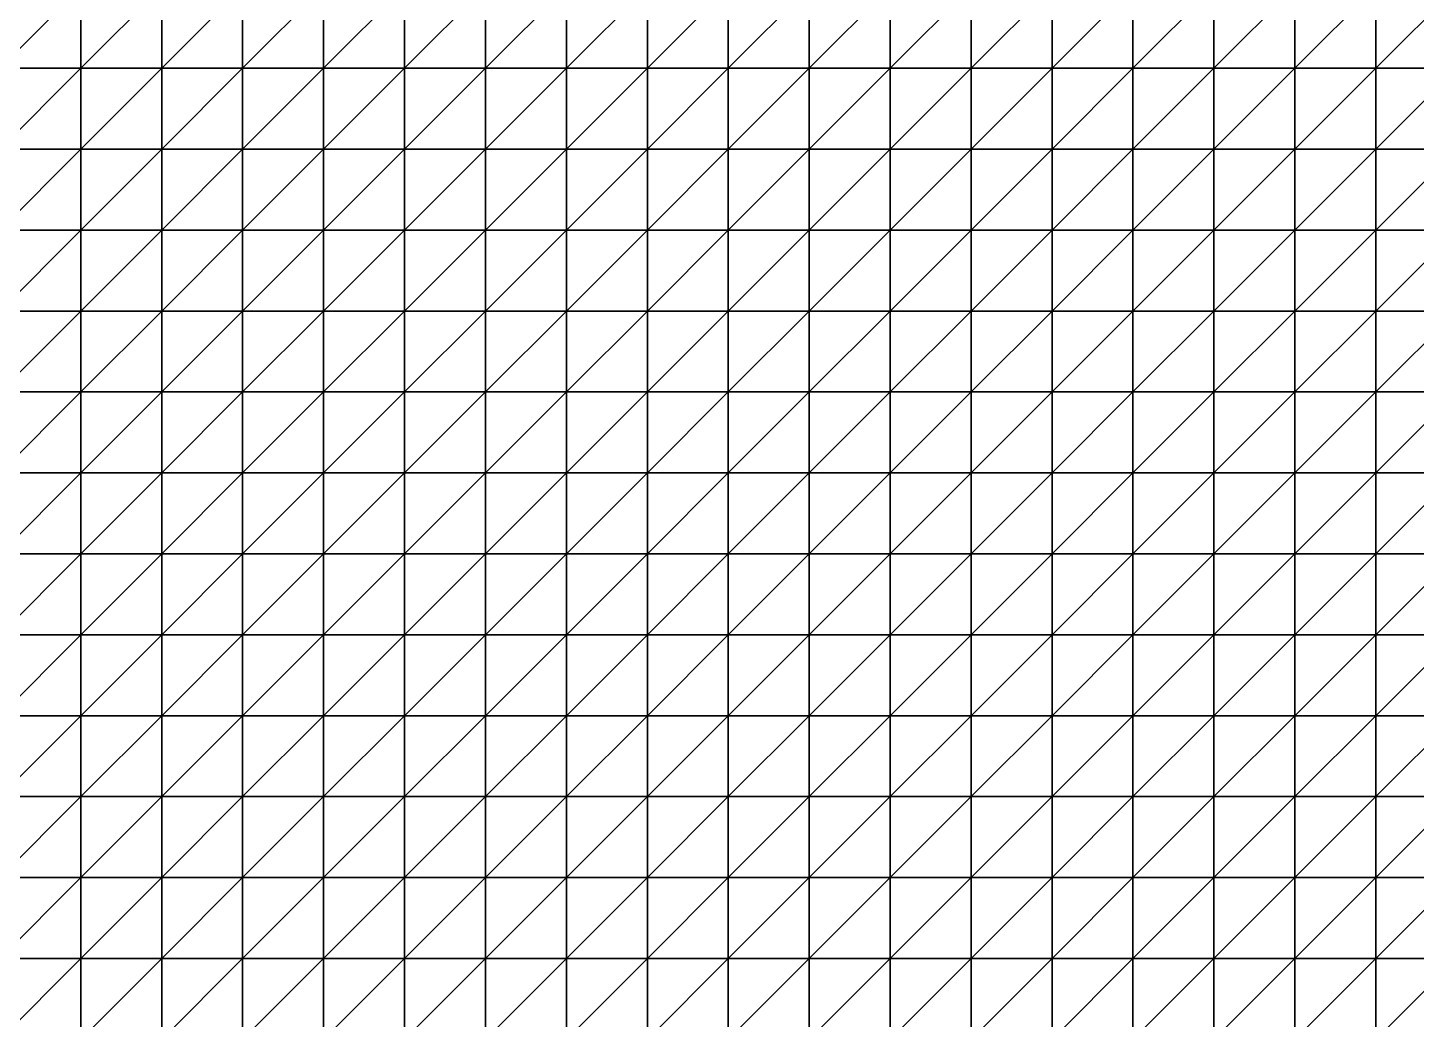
# Model space of a CAD drawing. Extents: x 504700 to 505400, y 9011750 to 9012250.
# Drawn here: x 504873.5 to 505045, y 9011872.5 to 9011995 of the extents above; entities that cross this region are included whole.
import ezdxf

# ---------------------------------------------------------------- set-up
doc = ezdxf.new("R2010")
doc.units = 0

msp = doc.modelspace()

# ---------------------------------------------------------------- linework, layer by layer
at = {"layer": 'TOPO_JUNI'}
for points in [[(504870, 9011990, 321.98), (504880, 9011990, 322.11), (504880, 9012000, 321.93)], [(504870, 9011990, 321.98), (504880, 9012000, 321.93), (504870, 9012000, 321.8)], [(504880, 9011990, 322.11), (504890, 9011990, 322.28), (504890, 9012000, 322.1)], [(504880, 9011990, 322.11), (504890, 9012000, 322.1), (504880, 9012000, 321.93)], [(504890, 9011990, 322.28), (504900, 9011990, 322.52), (504900, 9012000, 322.33)], [(504890, 9011990, 322.28), (504900, 9012000, 322.33), (504890, 9012000, 322.1)], [(504900, 9011990, 322.52), (504910, 9011990, 322.82), (504910, 9012000, 322.64)], [(504900, 9011990, 322.52), (504910, 9012000, 322.64), (504900, 9012000, 322.33)], [(504910, 9011990, 322.82), (504920, 9011990, 323.25), (504920, 9012000, 323.06)], [(504910, 9011990, 322.82), (504920, 9012000, 323.06), (504910, 9012000, 322.64)], [(504920, 9011990, 323.25), (504930, 9011990, 323.76), (504930, 9012000, 323.58)], [(504920, 9011990, 323.25), (504930, 9012000, 323.58), (504920, 9012000, 323.06)], [(504930, 9011990, 323.76), (504940, 9011990, 324.41), (504940, 9012000, 324.22)], [(504930, 9011990, 323.76), (504940, 9012000, 324.22), (504930, 9012000, 323.58)], [(504940, 9011990, 324.41), (504950, 9011990, 320.5), (504950, 9012000, 320)], [(504940, 9011990, 324.41), (504950, 9012000, 320), (504940, 9012000, 324.22)], [(504950, 9011990, 320.5), (504960, 9011990, 310.55), (504960, 9012000, 310)], [(504950, 9011990, 320.5), (504960, 9012000, 310), (504950, 9012000, 320)], [(504960, 9011990, 310.55), (504970, 9011990, 300.62), (504970, 9012000, 300)], [(504960, 9011990, 310.55), (504970, 9012000, 300), (504960, 9012000, 310)], [(504970, 9011990, 300.62), (504980, 9011990, 290.71), (504980, 9012000, 290)], [(504970, 9011990, 300.62), (504980, 9012000, 290), (504970, 9012000, 300)], [(504980, 9011990, 290.71), (504990, 9011990, 280.83), (504990, 9012000, 280)], [(504980, 9011990, 290.71), (504990, 9012000, 280), (504980, 9012000, 290)], [(504990, 9011990, 280.83), (505000, 9011990, 270.99), (505000, 9012000, 270)], [(504990, 9011990, 280.83), (505000, 9012000, 270), (504990, 9012000, 280)], [(505000, 9011990, 270.99), (505010, 9011990, 261.23), (505010, 9012000, 260)], [(505000, 9011990, 270.99), (505010, 9012000, 260), (505000, 9012000, 270)], [(505010, 9011990, 261.23), (505020, 9011990, 260), (505020, 9012000, 260)], [(505010, 9011990, 261.23), (505020, 9012000, 260), (505010, 9012000, 260)], [(505020, 9011990, 260), (505030, 9011990, 260), (505030, 9012000, 260)], [(505020, 9011990, 260), (505030, 9012000, 260), (505020, 9012000, 260)], [(505030, 9011990, 260), (505040, 9011990, 260), (505040, 9012000, 260)], [(505030, 9011990, 260), (505040, 9012000, 260), (505030, 9012000, 260)], [(505040, 9011990, 260), (505050, 9011990, 260), (505050, 9012000, 260)], [(505040, 9011990, 260), (505050, 9012000, 260), (505040, 9012000, 260)], [(504870, 9011980, 322.18), (504880, 9011980, 322.31), (504880, 9011990, 322.11)], [(504870, 9011980, 322.18), (504880, 9011990, 322.11), (504870, 9011990, 321.98)], [(504880, 9011980, 322.31), (504890, 9011980, 322.48), (504890, 9011990, 322.28)], [(504880, 9011980, 322.31), (504890, 9011990, 322.28), (504880, 9011990, 322.11)], [(504890, 9011980, 322.48), (504900, 9011980, 322.71), (504900, 9011990, 322.52)], [(504890, 9011980, 322.48), (504900, 9011990, 322.52), (504890, 9011990, 322.28)], [(504900, 9011980, 322.71), (504910, 9011980, 323.02), (504910, 9011990, 322.82)], [(504900, 9011980, 322.71), (504910, 9011990, 322.82), (504900, 9011990, 322.52)], [(504910, 9011980, 323.02), (504920, 9011980, 323.44), (504920, 9011990, 323.25)], [(504910, 9011980, 323.02), (504920, 9011990, 323.25), (504910, 9011990, 322.82)], [(504920, 9011980, 323.44), (504930, 9011980, 323.95), (504930, 9011990, 323.76)], [(504920, 9011980, 323.44), (504930, 9011990, 323.76), (504920, 9011990, 323.25)], [(504930, 9011980, 323.95), (504940, 9011980, 324.59), (504940, 9011990, 324.41)], [(504930, 9011980, 323.95), (504940, 9011990, 324.41), (504930, 9011990, 323.76)], [(504940, 9011980, 324.59), (504950, 9011980, 321.98), (504950, 9011990, 320.5)], [(504940, 9011980, 324.59), (504950, 9011990, 320.5), (504940, 9011990, 324.41)], [(504950, 9011980, 321.98), (504960, 9011980, 312.19), (504960, 9011990, 310.55)], [(504950, 9011980, 321.98), (504960, 9011990, 310.55), (504950, 9011990, 320.5)], [(504960, 9011980, 312.19), (504970, 9011980, 302.46), (504970, 9011990, 300.62)], [(504960, 9011980, 312.19), (504970, 9011990, 300.62), (504960, 9011990, 310.55)], [(504970, 9011980, 302.46), (504980, 9011980, 292.8), (504980, 9011990, 290.71)], [(504970, 9011980, 302.46), (504980, 9011990, 290.71), (504970, 9011990, 300.62)], [(504980, 9011980, 292.8), (504990, 9011980, 283.25), (504990, 9011990, 280.83)], [(504980, 9011980, 292.8), (504990, 9011990, 280.83), (504980, 9011990, 290.71)], [(504990, 9011980, 283.25), (505000, 9011980, 273.85), (505000, 9011990, 270.99)], [(504990, 9011980, 283.25), (505000, 9011990, 270.99), (504990, 9011990, 280.83)], [(505000, 9011980, 273.85), (505010, 9011980, 264.72), (505010, 9011990, 261.23)], [(505000, 9011980, 273.85), (505010, 9011990, 261.23), (505000, 9011990, 270.99)], [(505010, 9011980, 264.72), (505020, 9011980, 260), (505020, 9011990, 260)], [(505010, 9011980, 264.72), (505020, 9011990, 260), (505010, 9011990, 261.23)], [(505020, 9011980, 260), (505030, 9011980, 260), (505030, 9011990, 260)], [(505020, 9011980, 260), (505030, 9011990, 260), (505020, 9011990, 260)], [(505030, 9011980, 260), (505040, 9011980, 260), (505040, 9011990, 260)], [(505030, 9011980, 260), (505040, 9011990, 260), (505030, 9011990, 260)], [(505040, 9011980, 260), (505050, 9011980, 260), (505050, 9011990, 260)], [(505040, 9011980, 260), (505050, 9011990, 260), (505040, 9011990, 260)], [(504870, 9011970, 322.39), (504880, 9011970, 322.52), (504880, 9011980, 322.31)], [(504870, 9011970, 322.39), (504880, 9011980, 322.31), (504870, 9011980, 322.18)], [(504880, 9011970, 322.52), (504890, 9011970, 322.68), (504890, 9011980, 322.48)], [(504880, 9011970, 322.52), (504890, 9011980, 322.48), (504880, 9011980, 322.31)], [(504890, 9011970, 322.68), (504900, 9011970, 322.92), (504900, 9011980, 322.71)], [(504890, 9011970, 322.68), (504900, 9011980, 322.71), (504890, 9011980, 322.48)], [(504900, 9011970, 322.92), (504910, 9011970, 323.22), (504910, 9011980, 323.02)], [(504900, 9011970, 322.92), (504910, 9011980, 323.02), (504900, 9011980, 322.71)], [(504910, 9011970, 323.22), (504920, 9011970, 323.64), (504920, 9011980, 323.44)], [(504910, 9011970, 323.22), (504920, 9011980, 323.44), (504910, 9011980, 323.02)], [(504920, 9011970, 323.64), (504930, 9011970, 324.15), (504930, 9011980, 323.95)], [(504920, 9011970, 323.64), (504930, 9011980, 323.95), (504920, 9011980, 323.44)], [(504930, 9011970, 324.15), (504940, 9011970, 324.79), (504940, 9011980, 324.59)], [(504930, 9011970, 324.15), (504940, 9011980, 324.59), (504930, 9011980, 323.95)], [(504940, 9011970, 324.79), (504950, 9011970, 324.4), (504950, 9011980, 321.98)], [(504940, 9011970, 324.79), (504950, 9011980, 321.98), (504940, 9011980, 324.59)], [(504950, 9011970, 324.4), (504960, 9011970, 314.87), (504960, 9011980, 312.19)], [(504950, 9011970, 324.4), (504960, 9011980, 312.19), (504950, 9011980, 321.98)], [(504960, 9011970, 314.87), (504970, 9011970, 305.44), (504970, 9011980, 302.46)], [(504960, 9011970, 314.87), (504970, 9011980, 302.46), (504960, 9011980, 312.19)], [(504970, 9011970, 305.44), (504980, 9011970, 296.16), (504980, 9011980, 292.8)], [(504970, 9011970, 305.44), (504980, 9011980, 292.8), (504970, 9011980, 302.46)], [(504980, 9011970, 296.16), (504990, 9011970, 287.08), (504990, 9011980, 283.25)], [(504980, 9011970, 296.16), (504990, 9011980, 283.25), (504980, 9011980, 292.8)], [(504990, 9011970, 287.08), (505000, 9011970, 278.31), (505000, 9011980, 273.85)], [(504990, 9011970, 287.08), (505000, 9011980, 273.85), (504990, 9011980, 283.25)], [(505000, 9011970, 278.31), (505010, 9011970, 270), (505010, 9011980, 264.72)], [(505000, 9011970, 278.31), (505010, 9011980, 264.72), (505000, 9011980, 273.85)], [(505010, 9011970, 270), (505020, 9011970, 262.43), (505020, 9011980, 260)], [(505010, 9011970, 270), (505020, 9011980, 260), (505010, 9011980, 264.72)], [(505020, 9011970, 262.43), (505030, 9011970, 260), (505030, 9011980, 260)], [(505020, 9011970, 262.43), (505030, 9011980, 260), (505020, 9011980, 260)], [(505030, 9011970, 260), (505040, 9011970, 260), (505040, 9011980, 260)], [(505030, 9011970, 260), (505040, 9011980, 260), (505030, 9011980, 260)], [(505040, 9011970, 260), (505050, 9011970, 260), (505050, 9011980, 260)], [(505040, 9011970, 260), (505050, 9011980, 260), (505040, 9011980, 260)], [(504870, 9011960, 322.61), (504880, 9011960, 322.74), (504880, 9011970, 322.52)], [(504870, 9011960, 322.61), (504880, 9011970, 322.52), (504870, 9011970, 322.39)], [(504880, 9011960, 322.74), (504890, 9011960, 322.9), (504890, 9011970, 322.68)], [(504880, 9011960, 322.74), (504890, 9011970, 322.68), (504880, 9011970, 322.52)], [(504890, 9011960, 322.9), (504900, 9011960, 323.13), (504900, 9011970, 322.92)], [(504890, 9011960, 322.9), (504900, 9011970, 322.92), (504890, 9011970, 322.68)], [(504900, 9011960, 323.13), (504910, 9011960, 323.43), (504910, 9011970, 323.22)], [(504900, 9011960, 323.13), (504910, 9011970, 323.22), (504900, 9011970, 322.92)], [(504910, 9011960, 323.43), (504920, 9011960, 323.85), (504920, 9011970, 323.64)], [(504910, 9011960, 323.43), (504920, 9011970, 323.64), (504910, 9011970, 323.22)], [(504920, 9011960, 323.85), (504930, 9011960, 324.35), (504930, 9011970, 324.15)], [(504920, 9011960, 323.85), (504930, 9011970, 324.15), (504920, 9011970, 323.64)], [(504930, 9011960, 324.35), (504940, 9011960, 324.99), (504940, 9011970, 324.79)], [(504930, 9011960, 324.35), (504940, 9011970, 324.79), (504930, 9011970, 324.15)], [(504940, 9011960, 324.99), (504950, 9011960, 325.73), (504950, 9011970, 324.4)], [(504940, 9011960, 324.99), (504950, 9011970, 324.4), (504940, 9011970, 324.79)], [(504950, 9011960, 325.73), (504960, 9011960, 318.49), (504960, 9011970, 314.87)], [(504950, 9011960, 325.73), (504960, 9011970, 314.87), (504950, 9011970, 324.4)], [(504960, 9011960, 318.49), (504970, 9011960, 309.44), (504970, 9011970, 305.44)], [(504960, 9011960, 318.49), (504970, 9011970, 305.44), (504960, 9011970, 314.87)], [(504970, 9011960, 309.44), (504980, 9011960, 300.62), (504980, 9011970, 296.16)], [(504970, 9011960, 309.44), (504980, 9011970, 296.16), (504970, 9011970, 305.44)], [(504980, 9011960, 300.62), (504990, 9011960, 292.11), (504990, 9011970, 287.08)], [(504980, 9011960, 300.62), (504990, 9011970, 287.08), (504980, 9011970, 296.16)], [(504990, 9011960, 292.11), (505000, 9011960, 284.03), (505000, 9011970, 278.31)], [(504990, 9011960, 292.11), (505000, 9011970, 278.31), (504990, 9011970, 287.08)], [(505000, 9011960, 284.03), (505010, 9011960, 276.57), (505010, 9011970, 270)], [(505000, 9011960, 284.03), (505010, 9011970, 270), (505000, 9011970, 278.31)], [(505010, 9011960, 276.57), (505020, 9011960, 270), (505020, 9011970, 262.43)], [(505010, 9011960, 276.57), (505020, 9011970, 262.43), (505010, 9011970, 270)], [(505020, 9011960, 270), (505030, 9011960, 264.72), (505030, 9011970, 260)], [(505020, 9011960, 270), (505030, 9011970, 260), (505020, 9011970, 262.43)], [(505030, 9011960, 264.72), (505040, 9011960, 261.23), (505040, 9011970, 260)], [(505030, 9011960, 264.72), (505040, 9011970, 260), (505030, 9011970, 260)], [(505040, 9011960, 261.23), (505050, 9011960, 260), (505050, 9011970, 260)], [(505040, 9011960, 261.23), (505050, 9011970, 260), (505040, 9011970, 260)], [(504870, 9011950, 322.85), (504880, 9011950, 322.97), (504880, 9011960, 322.74)], [(504870, 9011950, 322.85), (504880, 9011960, 322.74), (504870, 9011960, 322.61)], [(504880, 9011950, 322.97), (504890, 9011950, 323.13), (504890, 9011960, 322.9)], [(504880, 9011950, 322.97), (504890, 9011960, 322.9), (504880, 9011960, 322.74)], [(504890, 9011950, 323.13), (504900, 9011950, 323.36), (504900, 9011960, 323.13)], [(504890, 9011950, 323.13), (504900, 9011960, 323.13), (504890, 9011960, 322.9)], [(504900, 9011950, 323.36), (504910, 9011950, 323.65), (504910, 9011960, 323.43)], [(504900, 9011950, 323.36), (504910, 9011960, 323.43), (504900, 9011960, 323.13)], [(504910, 9011950, 323.65), (504920, 9011950, 324.06), (504920, 9011960, 323.85)], [(504910, 9011950, 323.65), (504920, 9011960, 323.85), (504910, 9011960, 323.43)], [(504920, 9011950, 324.06), (504930, 9011950, 324.56), (504930, 9011960, 324.35)], [(504920, 9011950, 324.06), (504930, 9011960, 324.35), (504920, 9011960, 323.85)], [(504930, 9011950, 324.56), (504940, 9011950, 325.2), (504940, 9011960, 324.99)], [(504930, 9011950, 324.56), (504940, 9011960, 324.99), (504930, 9011960, 324.35)], [(504940, 9011950, 325.2), (504950, 9011950, 325.93), (504950, 9011960, 325.73)], [(504940, 9011950, 325.2), (504950, 9011960, 325.73), (504940, 9011960, 324.99)], [(504950, 9011950, 325.93), (504960, 9011950, 322.96), (504960, 9011960, 318.49)], [(504950, 9011950, 325.93), (504960, 9011960, 318.49), (504950, 9011960, 325.73)], [(504960, 9011950, 322.96), (504970, 9011950, 314.34), (504970, 9011960, 309.44)], [(504960, 9011950, 322.96), (504970, 9011960, 309.44), (504960, 9011960, 318.49)], [(504970, 9011950, 314.34), (504980, 9011950, 306.02), (504980, 9011960, 300.62)], [(504970, 9011950, 314.34), (504980, 9011960, 300.62), (504970, 9011960, 309.44)], [(504980, 9011950, 306.02), (504990, 9011950, 298.1), (504990, 9011960, 292.11)], [(504980, 9011950, 306.02), (504990, 9011960, 292.11), (504980, 9011960, 300.62)], [(504990, 9011950, 298.1), (505000, 9011950, 290.71), (505000, 9011960, 284.03)], [(504990, 9011950, 298.1), (505000, 9011960, 284.03), (504990, 9011960, 292.11)], [(505000, 9011950, 290.71), (505010, 9011950, 284.03), (505010, 9011960, 276.57)], [(505000, 9011950, 290.71), (505010, 9011960, 276.57), (505000, 9011960, 284.03)], [(505010, 9011950, 284.03), (505020, 9011950, 278.31), (505020, 9011960, 270)], [(505010, 9011950, 284.03), (505020, 9011960, 270), (505010, 9011960, 276.57)], [(505020, 9011950, 278.31), (505030, 9011950, 273.85), (505030, 9011960, 264.72)], [(505020, 9011950, 278.31), (505030, 9011960, 264.72), (505020, 9011960, 270)], [(505030, 9011950, 273.85), (505040, 9011950, 270.99), (505040, 9011960, 261.23)], [(505030, 9011950, 273.85), (505040, 9011960, 261.23), (505030, 9011960, 264.72)], [(505040, 9011950, 270.99), (505050, 9011950, 270), (505050, 9011960, 260)], [(505040, 9011950, 270.99), (505050, 9011960, 260), (505040, 9011960, 261.23)], [(504870, 9011940, 323.09), (504880, 9011940, 323.21), (504880, 9011950, 322.97)], [(504870, 9011940, 323.09), (504880, 9011950, 322.97), (504870, 9011950, 322.85)], [(504880, 9011940, 323.21), (504890, 9011940, 323.36), (504890, 9011950, 323.13)], [(504880, 9011940, 323.21), (504890, 9011950, 323.13), (504880, 9011950, 322.97)], [(504890, 9011940, 323.36), (504900, 9011940, 323.59), (504900, 9011950, 323.36)], [(504890, 9011940, 323.36), (504900, 9011950, 323.36), (504890, 9011950, 323.13)], [(504900, 9011940, 323.59), (504910, 9011940, 323.88), (504910, 9011950, 323.65)], [(504900, 9011940, 323.59), (504910, 9011950, 323.65), (504900, 9011950, 323.36)], [(504910, 9011940, 323.88), (504920, 9011940, 324.28), (504920, 9011950, 324.06)], [(504910, 9011940, 323.88), (504920, 9011950, 324.06), (504910, 9011950, 323.65)], [(504920, 9011940, 324.28), (504930, 9011940, 324.78), (504930, 9011950, 324.56)], [(504920, 9011940, 324.28), (504930, 9011950, 324.56), (504920, 9011950, 324.06)], [(504930, 9011940, 324.78), (504940, 9011940, 325.41), (504940, 9011950, 325.2)], [(504930, 9011940, 324.78), (504940, 9011950, 325.2), (504930, 9011950, 324.56)], [(504940, 9011940, 325.41), (504950, 9011940, 326.14), (504950, 9011950, 325.93)], [(504940, 9011940, 325.41), (504950, 9011950, 325.93), (504940, 9011950, 325.2)], [(504950, 9011940, 326.14), (504960, 9011940, 326.99), (504960, 9011950, 322.96)], [(504950, 9011940, 326.14), (504960, 9011950, 322.96), (504950, 9011950, 325.93)], [(504960, 9011940, 326.99), (504970, 9011940, 320), (504970, 9011950, 314.34)], [(504960, 9011940, 326.99), (504970, 9011950, 314.34), (504960, 9011950, 322.96)], [(504970, 9011940, 320), (504980, 9011940, 312.19), (504980, 9011950, 306.02)], [(504970, 9011940, 320), (504980, 9011950, 306.02), (504970, 9011950, 314.34)], [(504980, 9011940, 312.19), (504990, 9011940, 304.85), (504990, 9011950, 298.1)], [(504980, 9011940, 312.19), (504990, 9011950, 298.1), (504980, 9011950, 306.02)], [(504990, 9011940, 304.85), (505000, 9011940, 298.1), (505000, 9011950, 290.71)], [(504990, 9011940, 304.85), (505000, 9011950, 290.71), (504990, 9011950, 298.1)], [(505000, 9011940, 298.1), (505010, 9011940, 292.11), (505010, 9011950, 284.03)], [(505000, 9011940, 298.1), (505010, 9011950, 284.03), (505000, 9011950, 290.71)], [(505010, 9011940, 292.11), (505020, 9011940, 287.08), (505020, 9011950, 278.31)], [(505010, 9011940, 292.11), (505020, 9011950, 278.31), (505010, 9011950, 284.03)], [(505020, 9011940, 287.08), (505030, 9011940, 283.25), (505030, 9011950, 273.85)], [(505020, 9011940, 287.08), (505030, 9011950, 273.85), (505020, 9011950, 278.31)], [(505030, 9011940, 283.25), (505040, 9011940, 280.83), (505040, 9011950, 270.99)], [(505030, 9011940, 283.25), (505040, 9011950, 270.99), (505030, 9011950, 273.85)], [(505040, 9011940, 280.83), (505050, 9011940, 280), (505050, 9011950, 270)], [(505040, 9011940, 280.83), (505050, 9011950, 270), (505040, 9011950, 270.99)], [(504870, 9011930, 323.35), (504880, 9011930, 323.46), (504880, 9011940, 323.21)], [(504870, 9011930, 323.35), (504880, 9011940, 323.21), (504870, 9011940, 323.09)], [(504880, 9011930, 323.46), (504890, 9011930, 323.61), (504890, 9011940, 323.36)], [(504880, 9011930, 323.46), (504890, 9011940, 323.36), (504880, 9011940, 323.21)], [(504890, 9011930, 323.61), (504900, 9011930, 323.83), (504900, 9011940, 323.59)], [(504890, 9011930, 323.61), (504900, 9011940, 323.59), (504890, 9011940, 323.36)], [(504900, 9011930, 323.83), (504910, 9011930, 324.11), (504910, 9011940, 323.88)], [(504900, 9011930, 323.83), (504910, 9011940, 323.88), (504900, 9011940, 323.59)], [(504910, 9011930, 324.11), (504920, 9011930, 324.52), (504920, 9011940, 324.28)], [(504910, 9011930, 324.11), (504920, 9011940, 324.28), (504910, 9011940, 323.88)], [(504920, 9011930, 324.52), (504930, 9011930, 325.01), (504930, 9011940, 324.78)], [(504920, 9011930, 324.52), (504930, 9011940, 324.78), (504920, 9011940, 324.28)], [(504930, 9011930, 325.01), (504940, 9011930, 325.63), (504940, 9011940, 325.41)], [(504930, 9011930, 325.01), (504940, 9011940, 325.41), (504930, 9011940, 324.78)], [(504940, 9011930, 325.63), (504950, 9011930, 326.35), (504950, 9011940, 326.14)], [(504940, 9011930, 325.63), (504950, 9011940, 326.14), (504940, 9011940, 325.41)], [(504950, 9011930, 326.35), (504960, 9011930, 327.19), (504960, 9011940, 326.99)], [(504950, 9011930, 326.35), (504960, 9011940, 326.99), (504950, 9011940, 326.14)], [(504960, 9011930, 327.19), (504970, 9011930, 326.3), (504970, 9011940, 320)], [(504960, 9011930, 327.19), (504970, 9011940, 320), (504960, 9011940, 326.99)], [(504970, 9011930, 326.3), (504980, 9011930, 319), (504980, 9011940, 312.19)], [(504970, 9011930, 326.3), (504980, 9011940, 312.19), (504970, 9011940, 320)], [(504980, 9011930, 319), (504990, 9011930, 312.19), (504990, 9011940, 304.85)], [(504980, 9011930, 319), (504990, 9011940, 304.85), (504980, 9011940, 312.19)], [(504990, 9011930, 312.19), (505000, 9011930, 306.02), (505000, 9011940, 298.1)], [(504990, 9011930, 312.19), (505000, 9011940, 298.1), (504990, 9011940, 304.85)], [(505000, 9011930, 306.02), (505010, 9011930, 300.62), (505010, 9011940, 292.11)], [(505000, 9011930, 306.02), (505010, 9011940, 292.11), (505000, 9011940, 298.1)], [(505010, 9011930, 300.62), (505020, 9011930, 296.16), (505020, 9011940, 287.08)], [(505010, 9011930, 300.62), (505020, 9011940, 287.08), (505010, 9011940, 292.11)], [(505020, 9011930, 296.16), (505030, 9011930, 292.8), (505030, 9011940, 283.25)], [(505020, 9011930, 296.16), (505030, 9011940, 283.25), (505020, 9011940, 287.08)], [(505030, 9011930, 292.8), (505040, 9011930, 290.71), (505040, 9011940, 280.83)], [(505030, 9011930, 292.8), (505040, 9011940, 280.83), (505030, 9011940, 283.25)], [(505040, 9011930, 290.71), (505050, 9011930, 290), (505050, 9011940, 280)], [(505040, 9011930, 290.71), (505050, 9011940, 280), (505040, 9011940, 280.83)], [(504870, 9011920, 323.62), (504880, 9011920, 323.73), (504880, 9011930, 323.46)], [(504870, 9011920, 323.62), (504880, 9011930, 323.46), (504870, 9011930, 323.35)], [(504880, 9011920, 323.73), (504890, 9011920, 323.87), (504890, 9011930, 323.61)], [(504880, 9011920, 323.73), (504890, 9011930, 323.61), (504880, 9011930, 323.46)], [(504890, 9011920, 323.87), (504900, 9011920, 324.08), (504900, 9011930, 323.83)], [(504890, 9011920, 323.87), (504900, 9011930, 323.83), (504890, 9011930, 323.61)], [(504900, 9011920, 324.08), (504910, 9011920, 324.36), (504910, 9011930, 324.11)], [(504900, 9011920, 324.08), (504910, 9011930, 324.11), (504900, 9011930, 323.83)], [(504910, 9011920, 324.36), (504920, 9011920, 324.75), (504920, 9011930, 324.52)], [(504910, 9011920, 324.36), (504920, 9011930, 324.52), (504910, 9011930, 324.11)], [(504920, 9011920, 324.75), (504930, 9011920, 325.24), (504930, 9011930, 325.01)], [(504920, 9011920, 324.75), (504930, 9011930, 325.01), (504920, 9011930, 324.52)], [(504930, 9011920, 325.24), (504940, 9011920, 325.85), (504940, 9011930, 325.63)], [(504930, 9011920, 325.24), (504940, 9011930, 325.63), (504930, 9011930, 325.01)], [(504940, 9011920, 325.85), (504950, 9011920, 326.57), (504950, 9011930, 326.35)], [(504940, 9011920, 325.85), (504950, 9011930, 326.35), (504940, 9011930, 325.63)], [(504950, 9011920, 326.57), (504960, 9011920, 327.4), (504960, 9011930, 327.19)], [(504950, 9011920, 326.57), (504960, 9011930, 327.19), (504950, 9011930, 326.35)], [(504960, 9011920, 327.4), (504970, 9011920, 328.32), (504970, 9011930, 326.3)], [(504960, 9011920, 327.4), (504970, 9011930, 326.3), (504960, 9011930, 327.19)], [(504970, 9011920, 328.32), (504980, 9011920, 326.3), (504980, 9011930, 319)], [(504970, 9011920, 328.32), (504980, 9011930, 319), (504970, 9011930, 326.3)], [(504980, 9011920, 326.3), (504990, 9011920, 320), (504990, 9011930, 312.19)], [(504980, 9011920, 326.3), (504990, 9011930, 312.19), (504980, 9011930, 319)], [(504990, 9011920, 320), (505000, 9011920, 314.34), (505000, 9011930, 306.02)], [(504990, 9011920, 320), (505000, 9011930, 306.02), (504990, 9011930, 312.19)], [(505000, 9011920, 314.34), (505010, 9011920, 309.44), (505010, 9011930, 300.62)], [(505000, 9011920, 314.34), (505010, 9011930, 300.62), (505000, 9011930, 306.02)], [(505010, 9011920, 309.44), (505020, 9011920, 305.44), (505020, 9011930, 296.16)], [(505010, 9011920, 309.44), (505020, 9011930, 296.16), (505010, 9011930, 300.62)], [(505020, 9011920, 305.44), (505030, 9011920, 302.46), (505030, 9011930, 292.8)], [(505020, 9011920, 305.44), (505030, 9011930, 292.8), (505020, 9011930, 296.16)], [(505030, 9011920, 302.46), (505040, 9011920, 300.62), (505040, 9011930, 290.71)], [(505030, 9011920, 302.46), (505040, 9011930, 290.71), (505030, 9011930, 292.8)], [(505040, 9011920, 300.62), (505050, 9011920, 300), (505050, 9011930, 290)], [(505040, 9011920, 300.62), (505050, 9011930, 290), (505040, 9011930, 290.71)], [(504870, 9011910, 323.9), (504880, 9011910, 324), (504880, 9011920, 323.73)], [(504870, 9011910, 323.9), (504880, 9011920, 323.73), (504870, 9011920, 323.62)], [(504880, 9011910, 324), (504890, 9011910, 324.13), (504890, 9011920, 323.87)], [(504880, 9011910, 324), (504890, 9011920, 323.87), (504880, 9011920, 323.73)], [(504890, 9011910, 324.13), (504900, 9011910, 324.34), (504900, 9011920, 324.08)], [(504890, 9011910, 324.13), (504900, 9011920, 324.08), (504890, 9011920, 323.87)], [(504900, 9011910, 324.34), (504910, 9011910, 324.61), (504910, 9011920, 324.36)], [(504900, 9011910, 324.34), (504910, 9011920, 324.36), (504900, 9011920, 324.08)], [(504910, 9011910, 324.61), (504920, 9011910, 325), (504920, 9011920, 324.75)], [(504910, 9011910, 324.61), (504920, 9011920, 324.75), (504910, 9011920, 324.36)], [(504920, 9011910, 325), (504930, 9011910, 325.47), (504930, 9011920, 325.24)], [(504920, 9011910, 325), (504930, 9011920, 325.24), (504920, 9011920, 324.75)], [(504930, 9011910, 325.47), (504940, 9011910, 326.08), (504940, 9011920, 325.85)], [(504930, 9011910, 325.47), (504940, 9011920, 325.85), (504930, 9011920, 325.24)], [(504940, 9011910, 326.08), (504950, 9011910, 326.79), (504950, 9011920, 326.57)], [(504940, 9011910, 326.08), (504950, 9011920, 326.57), (504940, 9011920, 325.85)], [(504950, 9011910, 326.79), (504960, 9011910, 327.62), (504960, 9011920, 327.4)], [(504950, 9011910, 326.79), (504960, 9011920, 327.4), (504950, 9011920, 326.57)], [(504960, 9011910, 327.62), (504970, 9011910, 328.52), (504970, 9011920, 328.32)], [(504960, 9011910, 327.62), (504970, 9011920, 328.32), (504960, 9011920, 327.4)], [(504970, 9011910, 328.52), (504980, 9011910, 329.52), (504980, 9011920, 326.3)], [(504970, 9011910, 328.52), (504980, 9011920, 326.3), (504970, 9011920, 328.32)], [(504980, 9011910, 329.52), (504990, 9011910, 328.17), (504990, 9011920, 320)], [(504980, 9011910, 329.52), (504990, 9011920, 320), (504980, 9011920, 326.3)], [(504990, 9011910, 328.17), (505000, 9011910, 322.96), (505000, 9011920, 314.34)], [(504990, 9011910, 328.17), (505000, 9011920, 314.34), (504990, 9011920, 320)], [(505000, 9011910, 322.96), (505010, 9011910, 318.49), (505010, 9011920, 309.44)], [(505000, 9011910, 322.96), (505010, 9011920, 309.44), (505000, 9011920, 314.34)], [(505010, 9011910, 318.49), (505020, 9011910, 314.87), (505020, 9011920, 305.44)], [(505010, 9011910, 318.49), (505020, 9011920, 305.44), (505010, 9011920, 309.44)], [(505020, 9011910, 314.87), (505030, 9011910, 312.19), (505030, 9011920, 302.46)], [(505020, 9011910, 314.87), (505030, 9011920, 302.46), (505020, 9011920, 305.44)], [(505030, 9011910, 312.19), (505040, 9011910, 310.55), (505040, 9011920, 300.62)], [(505030, 9011910, 312.19), (505040, 9011920, 300.62), (505030, 9011920, 302.46)], [(505040, 9011910, 310.55), (505050, 9011910, 310), (505050, 9011920, 300)], [(505040, 9011910, 310.55), (505050, 9011920, 300), (505040, 9011920, 300.62)], [(504870, 9011900, 324.19), (504880, 9011900, 324.29), (504880, 9011910, 324)], [(504870, 9011900, 324.19), (504880, 9011910, 324), (504870, 9011910, 323.9)], [(504880, 9011900, 324.29), (504890, 9011900, 324.41), (504890, 9011910, 324.13)], [(504880, 9011900, 324.29), (504890, 9011910, 324.13), (504880, 9011910, 324)], [(504890, 9011900, 324.41), (504900, 9011900, 324.61), (504900, 9011910, 324.34)], [(504890, 9011900, 324.41), (504900, 9011910, 324.34), (504890, 9011910, 324.13)], [(504900, 9011900, 324.61), (504910, 9011900, 324.87), (504910, 9011910, 324.61)], [(504900, 9011900, 324.61), (504910, 9011910, 324.61), (504900, 9011910, 324.34)], [(504910, 9011900, 324.87), (504920, 9011900, 325.25), (504920, 9011910, 325)], [(504910, 9011900, 324.87), (504920, 9011910, 325), (504910, 9011910, 324.61)], [(504920, 9011900, 325.25), (504930, 9011900, 325.72), (504930, 9011910, 325.47)], [(504920, 9011900, 325.25), (504930, 9011910, 325.47), (504920, 9011910, 325)], [(504930, 9011900, 325.72), (504940, 9011900, 326.32), (504940, 9011910, 326.08)], [(504930, 9011900, 325.72), (504940, 9011910, 326.08), (504930, 9011910, 325.47)], [(504940, 9011900, 326.32), (504950, 9011900, 327.01), (504950, 9011910, 326.79)], [(504940, 9011900, 326.32), (504950, 9011910, 326.79), (504940, 9011910, 326.08)], [(504950, 9011900, 327.01), (504960, 9011900, 327.84), (504960, 9011910, 327.62)], [(504950, 9011900, 327.01), (504960, 9011910, 327.62), (504950, 9011910, 326.79)], [(504960, 9011900, 327.84), (504970, 9011900, 328.73), (504970, 9011910, 328.52)], [(504960, 9011900, 327.84), (504970, 9011910, 328.52), (504960, 9011910, 327.62)], [(504970, 9011900, 328.73), (504980, 9011900, 329.71), (504980, 9011910, 329.52)], [(504970, 9011900, 328.73), (504980, 9011910, 329.52), (504970, 9011910, 328.52)], [(504980, 9011900, 329.71), (504990, 9011900, 330.74), (504990, 9011910, 328.17)], [(504980, 9011900, 329.71), (504990, 9011910, 328.17), (504980, 9011910, 329.52)], [(504990, 9011900, 330.74), (505000, 9011900, 331.8), (505000, 9011910, 322.96)], [(504990, 9011900, 330.74), (505000, 9011910, 322.96), (504990, 9011910, 328.17)], [(505000, 9011900, 331.8), (505010, 9011900, 327.7), (505010, 9011910, 318.49)], [(505000, 9011900, 331.8), (505010, 9011910, 318.49), (505000, 9011910, 322.96)], [(505010, 9011900, 327.7), (505020, 9011900, 324.4), (505020, 9011910, 314.87)], [(505010, 9011900, 327.7), (505020, 9011910, 314.87), (505010, 9011910, 318.49)], [(505020, 9011900, 324.4), (505030, 9011900, 321.98), (505030, 9011910, 312.19)], [(505020, 9011900, 324.4), (505030, 9011910, 312.19), (505020, 9011910, 314.87)], [(505030, 9011900, 321.98), (505040, 9011900, 320.5), (505040, 9011910, 310.55)], [(505030, 9011900, 321.98), (505040, 9011910, 310.55), (505030, 9011910, 312.19)], [(505040, 9011900, 320.5), (505050, 9011900, 320), (505050, 9011910, 310)], [(505040, 9011900, 320.5), (505050, 9011910, 310), (505040, 9011910, 310.55)], [(504870, 9011890, 324.49), (504880, 9011890, 324.58), (504880, 9011900, 324.29)], [(504870, 9011890, 324.49), (504880, 9011900, 324.29), (504870, 9011900, 324.19)], [(504880, 9011890, 324.58), (504890, 9011890, 324.7), (504890, 9011900, 324.41)], [(504880, 9011890, 324.58), (504890, 9011900, 324.41), (504880, 9011900, 324.29)], [(504890, 9011890, 324.7), (504900, 9011890, 324.89), (504900, 9011900, 324.61)], [(504890, 9011890, 324.7), (504900, 9011900, 324.61), (504890, 9011900, 324.41)], [(504900, 9011890, 324.89), (504910, 9011890, 325.14), (504910, 9011900, 324.87)], [(504900, 9011890, 324.89), (504910, 9011900, 324.87), (504900, 9011900, 324.61)], [(504910, 9011890, 325.14), (504920, 9011890, 325.51), (504920, 9011900, 325.25)], [(504910, 9011890, 325.14), (504920, 9011900, 325.25), (504910, 9011900, 324.87)], [(504920, 9011890, 325.51), (504930, 9011890, 325.97), (504930, 9011900, 325.72)], [(504920, 9011890, 325.51), (504930, 9011900, 325.72), (504920, 9011900, 325.25)], [(504930, 9011890, 325.97), (504940, 9011890, 326.56), (504940, 9011900, 326.32)], [(504930, 9011890, 325.97), (504940, 9011900, 326.32), (504930, 9011900, 325.72)], [(504940, 9011890, 326.56), (504950, 9011890, 327.25), (504950, 9011900, 327.01)], [(504940, 9011890, 326.56), (504950, 9011900, 327.01), (504940, 9011900, 326.32)], [(504950, 9011890, 327.25), (504960, 9011890, 328.05), (504960, 9011900, 327.84)], [(504950, 9011890, 327.25), (504960, 9011900, 327.84), (504950, 9011900, 327.01)], [(504960, 9011890, 328.05), (504970, 9011890, 328.94), (504970, 9011900, 328.73)], [(504960, 9011890, 328.05), (504970, 9011900, 328.73), (504960, 9011900, 327.84)], [(504970, 9011890, 328.94), (504980, 9011890, 329.92), (504980, 9011900, 329.71)], [(504970, 9011890, 328.94), (504980, 9011900, 329.71), (504970, 9011900, 328.73)], [(504980, 9011890, 329.92), (504990, 9011890, 330.93), (504990, 9011900, 330.74)], [(504980, 9011890, 329.92), (504990, 9011900, 330.74), (504980, 9011900, 329.71)], [(504990, 9011890, 330.93), (505000, 9011890, 331.98), (505000, 9011900, 331.8)], [(504990, 9011890, 330.93), (505000, 9011900, 331.8), (504990, 9011900, 330.74)], [(505000, 9011890, 331.98), (505010, 9011890, 333.03), (505010, 9011900, 327.7)], [(505000, 9011890, 331.98), (505010, 9011900, 327.7), (505000, 9011900, 331.8)], [(505010, 9011890, 333.03), (505020, 9011890, 334.02), (505020, 9011900, 324.4)], [(505010, 9011890, 333.03), (505020, 9011900, 324.4), (505010, 9011900, 327.7)], [(505020, 9011890, 334.02), (505030, 9011890, 331.8), (505030, 9011900, 321.98)], [(505020, 9011890, 334.02), (505030, 9011900, 321.98), (505020, 9011900, 324.4)], [(505030, 9011890, 331.8), (505040, 9011890, 330.45), (505040, 9011900, 320.5)], [(505030, 9011890, 331.8), (505040, 9011900, 320.5), (505030, 9011900, 321.98)], [(505040, 9011890, 330.45), (505050, 9011890, 330), (505050, 9011900, 320)], [(505040, 9011890, 330.45), (505050, 9011900, 320), (505040, 9011900, 320.5)], [(504870, 9011880, 324.8), (504880, 9011880, 324.88), (504880, 9011890, 324.58)], [(504870, 9011880, 324.8), (504880, 9011890, 324.58), (504870, 9011890, 324.49)], [(504880, 9011880, 324.88), (504890, 9011880, 324.99), (504890, 9011890, 324.7)], [(504880, 9011880, 324.88), (504890, 9011890, 324.7), (504880, 9011890, 324.58)], [(504890, 9011880, 324.99), (504900, 9011880, 325.17), (504900, 9011890, 324.89)], [(504890, 9011880, 324.99), (504900, 9011890, 324.89), (504890, 9011890, 324.7)], [(504900, 9011880, 325.17), (504910, 9011880, 325.42), (504910, 9011890, 325.14)], [(504900, 9011880, 325.17), (504910, 9011890, 325.14), (504900, 9011890, 324.89)], [(504910, 9011880, 325.42), (504920, 9011880, 325.78), (504920, 9011890, 325.51)], [(504910, 9011880, 325.42), (504920, 9011890, 325.51), (504910, 9011890, 325.14)], [(504920, 9011880, 325.78), (504930, 9011880, 326.23), (504930, 9011890, 325.97)], [(504920, 9011880, 325.78), (504930, 9011890, 325.97), (504920, 9011890, 325.51)], [(504930, 9011880, 326.23), (504940, 9011880, 326.81), (504940, 9011890, 326.56)], [(504930, 9011880, 326.23), (504940, 9011890, 326.56), (504930, 9011890, 325.97)], [(504940, 9011880, 326.81), (504950, 9011880, 327.48), (504950, 9011890, 327.25)], [(504940, 9011880, 326.81), (504950, 9011890, 327.25), (504940, 9011890, 326.56)], [(504950, 9011880, 327.48), (504960, 9011880, 328.28), (504960, 9011890, 328.05)], [(504950, 9011880, 327.48), (504960, 9011890, 328.05), (504950, 9011890, 327.25)], [(504960, 9011880, 328.28), (504970, 9011880, 329.15), (504970, 9011890, 328.94)], [(504960, 9011880, 328.28), (504970, 9011890, 328.94), (504960, 9011890, 328.05)], [(504970, 9011880, 329.15), (504980, 9011880, 330.12), (504980, 9011890, 329.92)], [(504970, 9011880, 329.15), (504980, 9011890, 329.92), (504970, 9011890, 328.94)], [(504980, 9011880, 330.12), (504990, 9011880, 331.12), (504990, 9011890, 330.93)], [(504980, 9011880, 330.12), (504990, 9011890, 330.93), (504980, 9011890, 329.92)], [(504990, 9011880, 331.12), (505000, 9011880, 332.16), (505000, 9011890, 331.98)], [(504990, 9011880, 331.12), (505000, 9011890, 331.98), (504990, 9011890, 330.93)], [(505000, 9011880, 332.16), (505010, 9011880, 333.2), (505010, 9011890, 333.03)], [(505000, 9011880, 332.16), (505010, 9011890, 333.03), (505000, 9011890, 331.98)], [(505010, 9011880, 333.2), (505020, 9011880, 334.2), (505020, 9011890, 334.02)], [(505010, 9011880, 333.2), (505020, 9011890, 334.02), (505010, 9011890, 333.03)], [(505020, 9011880, 334.2), (505030, 9011880, 335.17), (505030, 9011890, 331.8)], [(505020, 9011880, 334.2), (505030, 9011890, 331.8), (505020, 9011890, 334.02)], [(505030, 9011880, 335.17), (505040, 9011880, 336.04), (505040, 9011890, 330.45)], [(505030, 9011880, 335.17), (505040, 9011890, 330.45), (505030, 9011890, 331.8)], [(505040, 9011880, 336.04), (505050, 9011880, 336.84), (505050, 9011890, 330)], [(505040, 9011880, 336.04), (505050, 9011890, 330), (505040, 9011890, 330.45)], [(504870, 9011870, 325.12), (504880, 9011870, 325.19), (504880, 9011880, 324.88)], [(504870, 9011870, 325.12), (504880, 9011880, 324.88), (504870, 9011880, 324.8)], [(504880, 9011870, 325.19), (504890, 9011870, 325.29), (504890, 9011880, 324.99)], [(504880, 9011870, 325.19), (504890, 9011880, 324.99), (504880, 9011880, 324.88)], [(504890, 9011870, 325.29), (504900, 9011870, 325.47), (504900, 9011880, 325.17)], [(504890, 9011870, 325.29), (504900, 9011880, 325.17), (504890, 9011880, 324.99)], [(504900, 9011870, 325.47), (504910, 9011870, 325.7), (504910, 9011880, 325.42)], [(504900, 9011870, 325.47), (504910, 9011880, 325.42), (504900, 9011880, 325.17)], [(504910, 9011870, 325.7), (504920, 9011870, 326.05), (504920, 9011880, 325.78)], [(504910, 9011870, 325.7), (504920, 9011880, 325.78), (504910, 9011880, 325.42)], [(504920, 9011870, 326.05), (504930, 9011870, 326.49), (504930, 9011880, 326.23)], [(504920, 9011870, 326.05), (504930, 9011880, 326.23), (504920, 9011880, 325.78)], [(504930, 9011870, 326.49), (504940, 9011870, 327.06), (504940, 9011880, 326.81)], [(504930, 9011870, 326.49), (504940, 9011880, 326.81), (504930, 9011880, 326.23)], [(504940, 9011870, 327.06), (504950, 9011870, 327.72), (504950, 9011880, 327.48)], [(504940, 9011870, 327.06), (504950, 9011880, 327.48), (504940, 9011880, 326.81)], [(504950, 9011870, 327.72), (504960, 9011870, 328.51), (504960, 9011880, 328.28)], [(504950, 9011870, 327.72), (504960, 9011880, 328.28), (504950, 9011880, 327.48)], [(504960, 9011870, 328.51), (504970, 9011870, 329.37), (504970, 9011880, 329.15)], [(504960, 9011870, 328.51), (504970, 9011880, 329.15), (504960, 9011880, 328.28)], [(504970, 9011870, 329.37), (504980, 9011870, 330.32), (504980, 9011880, 330.12)], [(504970, 9011870, 329.37), (504980, 9011880, 330.12), (504970, 9011880, 329.15)], [(504980, 9011870, 330.32), (504990, 9011870, 331.31), (504990, 9011880, 331.12)], [(504980, 9011870, 330.32), (504990, 9011880, 331.12), (504980, 9011880, 330.12)], [(504990, 9011870, 331.31), (505000, 9011870, 332.34), (505000, 9011880, 332.16)], [(504990, 9011870, 331.31), (505000, 9011880, 332.16), (504990, 9011880, 331.12)], [(505000, 9011870, 332.34), (505010, 9011870, 333.37), (505010, 9011880, 333.2)], [(505000, 9011870, 332.34), (505010, 9011880, 333.2), (505000, 9011880, 332.16)], [(505010, 9011870, 333.37), (505020, 9011870, 334.36), (505020, 9011880, 334.2)], [(505010, 9011870, 333.37), (505020, 9011880, 334.2), (505010, 9011880, 333.2)], [(505020, 9011870, 334.36), (505030, 9011870, 335.31), (505030, 9011880, 335.17)], [(505020, 9011870, 334.36), (505030, 9011880, 335.17), (505020, 9011880, 334.2)], [(505030, 9011870, 335.31), (505040, 9011870, 336.17), (505040, 9011880, 336.04)], [(505030, 9011870, 335.31), (505040, 9011880, 336.04), (505030, 9011880, 335.17)], [(505040, 9011870, 336.17), (505050, 9011870, 336.96), (505050, 9011880, 336.84)], [(505040, 9011870, 336.17), (505050, 9011880, 336.84), (505040, 9011880, 336.04)]]:
    msp.add_3dface(points, dxfattribs=at)

doc.saveas('drawing.dxf')
